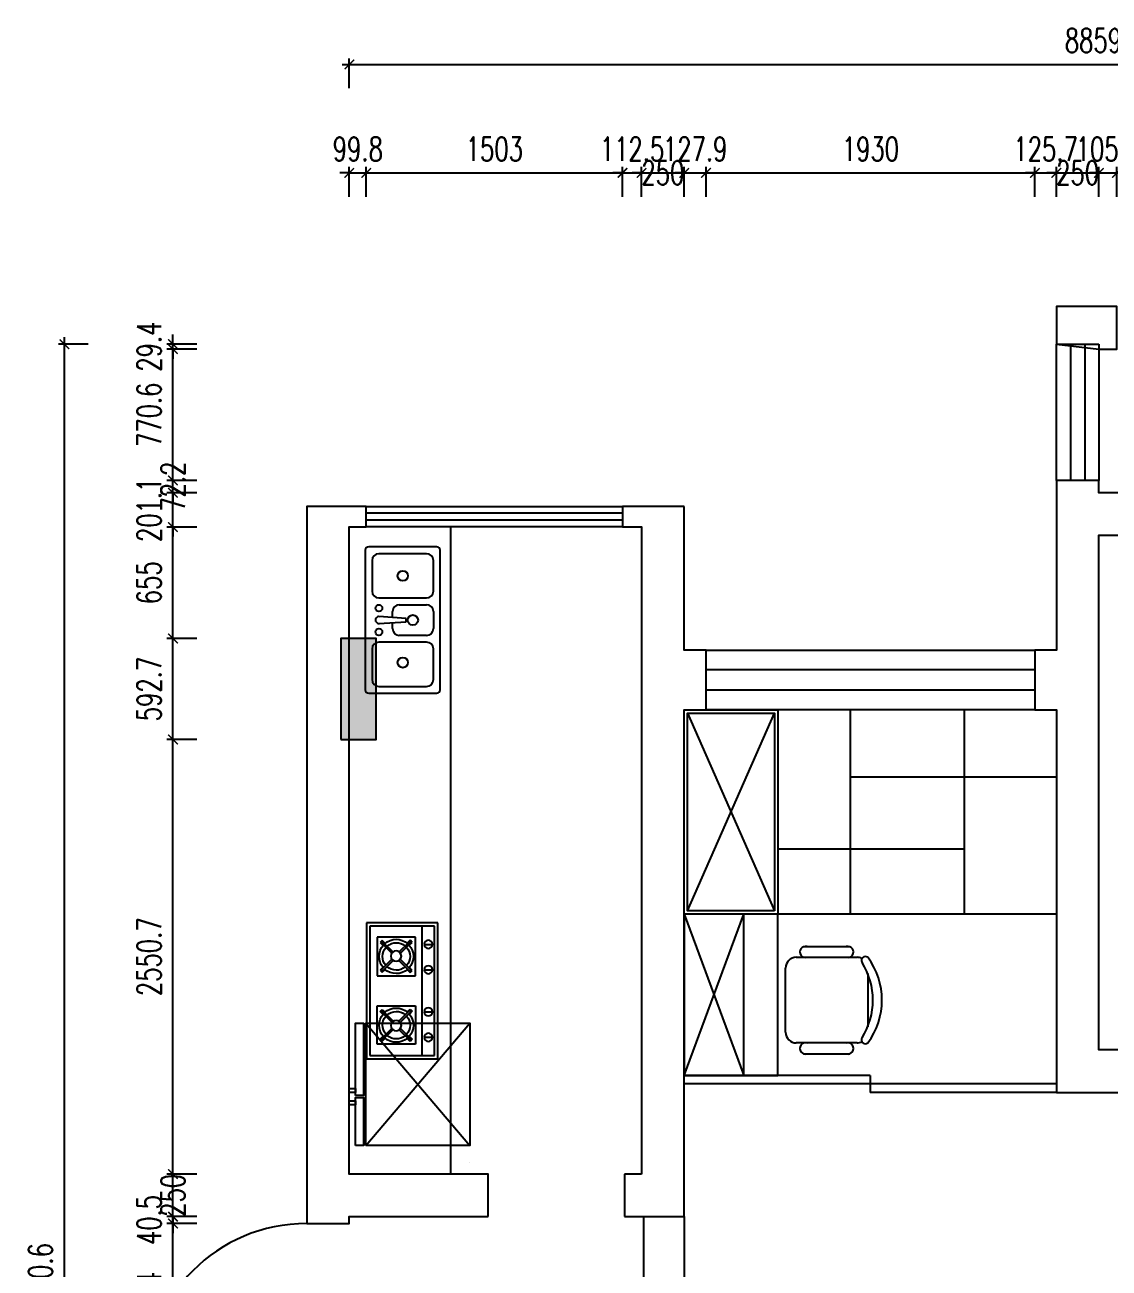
# Model space of a CAD drawing. Header units: millimetres. Extents: x 0 to 28210, y -30658 to 19950.
# Drawn here: x 6191 to 12554, y -22272 to -14974 of the extents above; entities that cross this region are included whole.
import ezdxf

# ---------------------------------------------------------------- set-up
doc = ezdxf.new("R2010")
doc.units = ezdxf.units.MM
doc.header["$LTSCALE"] = 10
doc.header["$MEASUREMENT"] = 0
for name, color, linetype in [('A1-建筑结构墙体', 255, 'ByLayer'), ('A16-建筑墙体填充', 250, 'ByLayer'), ('A2-建筑墙体', 255, 'ByLayer'), ('P-活动家具', 146, 'Continuous'), ('P11-平面尺寸标注', 1, 'ByLayer'), ('P4-平面窗', 1, 'ByLayer'), ('P7-平面门', 2, 'ByLayer'), ('text', 7, 'ByLayer'), ('移动家具', 4, 'Continuous')]:
    doc.layers.add(name, color=color, linetype=linetype)
doc.styles.add('DIMTEXT', font='simplex.shx', dxfattribs={"width": 0.7, "bigfont": 'gbcbig.shx'})
doc.dimstyles.new('Bim', dxfattribs={"dimscale": 25, "dimtxt": 2, "dimasz": 0.8, "dimexe": 0.5, "dimexo": 0.5, "dimgap": 1, "dimtad": 4, "dimdec": 4, "dimrnd": 1, "dimdsep": 46, "dimtxsty": 'DIMTEXT', "dimblk": 'ARCHTICK', "dimcen": 2.5, "dimdle": 0.6, "dimclrd": 1, "dimclre": 1, "dimclrt": 2, "dimadec": 0, "dimazin": 0, "dimtfac": 1, "dimtdec": 4, "dimtix": 1, "dimtmove": 2, "dimatfit": 3, "dimldrblk": 'ARCHTICK', "dimfxl": 0, "dimtolj": 1, "dimtzin": 0, "dimarcsym": 0})
doc.dimstyles.new('Kujiale', dxfattribs={"dimscale": 25, "dimtxt": 2, "dimasz": 0.8, "dimexe": 0.5, "dimexo": 0.5, "dimgap": 1, "dimtad": 1, "dimdec": 4, "dimrnd": 5, "dimdsep": 46, "dimtxsty": 'DIMTEXT', "dimblk": 'ARCHTICK', "dimcen": 2.5, "dimdle": 0.6, "dimclrd": 1, "dimclre": 1, "dimclrt": 2, "dimadec": 0, "dimazin": 0, "dimtfac": 1, "dimtdec": 4, "dimtix": 1, "dimtmove": 2, "dimatfit": 3, "dimldrblk": 'ARCHTICK', "dimfxl": 0, "dimtolj": 1, "dimtzin": 0, "dimarcsym": 0})

# ---------------------------------------------------------------- blocks, each defined once
blk = doc.blocks.new('_ArchTick')
at = {"layer": 'text', "color": 1, "const_width": 0.15}
blk.add_lwpolyline([(-0.5, -0.5), (0.5, 0.5)], dxfattribs=at)
blk = doc.blocks.new('*D115')
at = {"layer": 'Defpoints', "color": 0}
for p in [(6423.3, -16848.3), (6598.3, -16848.3), (6598.3, -27948.9)]:
    blk.add_point(p, dxfattribs=at)
at = {"layer": 'P11-平面尺寸标注', "color": 1, "lineweight": -2}
for p, q in [((6563.3, -16848.3), (6388.3, -16848.3)), ((6423.3, -27990.9), (6423.3, -16806.3)), ((6563.3, -27948.9), (6388.3, -27948.9))]:
    blk.add_line(p, q, dxfattribs=at)
at = {"layer": 'P11-平面尺寸标注', "color": 1, "lineweight": -2, "xscale": 56, "yscale": 56, "zscale": 56}
for p, rotation in [((6423.3, -16848.3), 90), ((6423.3, -27948.9), 270)]:
    blk.add_blockref('_ArchTick', p, dxfattribs=dict(at, rotation=rotation))
at = {"layer": 'P11-平面尺寸标注', "color": 2, "insert": (6283.3, -22398.6), "char_height": 140, "attachment_point": 5, "rotation": 90, "style": 'DIMTEXT'}
blk.add_mtext('\\A1;11100.6', dxfattribs=at)
blk = doc.blocks.new('*D116')
at = {"layer": 'Defpoints', "color": 0}
for p in [(16954.7, -15205.7), (8095.3, -15380.7), (16954.7, -15380.7)]:
    blk.add_point(p, dxfattribs=at)
at = {"layer": 'P11-平面尺寸标注', "color": 1, "lineweight": -2}
for p, q in [((8095.3, -15345.7), (8095.3, -15170.7)), ((16954.7, -15345.7), (16954.7, -15170.7)), ((8053.3, -15205.7), (16996.7, -15205.7))]:
    blk.add_line(p, q, dxfattribs=at)
at = {"layer": 'P11-平面尺寸标注', "color": 1, "lineweight": -2, "xscale": 56, "yscale": 56, "zscale": 56, "rotation": 180}
blk.add_blockref('_ArchTick', (8095.3, -15205.7), dxfattribs=at)
at = {"layer": 'P11-平面尺寸标注', "color": 1, "lineweight": -2, "xscale": 56, "yscale": 56, "zscale": 56}
blk.add_blockref('_ArchTick', (16954.7, -15205.7), dxfattribs=at)
at = {"layer": 'P11-平面尺寸标注', "color": 2, "insert": (12525, -15065.7), "char_height": 140, "attachment_point": 5, "style": 'DIMTEXT'}
blk.add_mtext('\\A1;8859.4', dxfattribs=at)
blk = doc.blocks.new('*D145')
at = {"layer": 'Defpoints', "color": 0}
for p in [(7060.3, -22010.5), (7235.3, -22010.5), (7235.3, -22955.8)]:
    blk.add_point(p, dxfattribs=at)
at = {"layer": 'P11-平面尺寸标注', "color": 1, "lineweight": -2}
for p, q in [((7060.3, -22997.8), (7060.3, -21968.5)), ((7200.3, -22010.5), (7025.3, -22010.5)), ((7200.3, -22955.8), (7025.3, -22955.8))]:
    blk.add_line(p, q, dxfattribs=at)
at = {"layer": 'P11-平面尺寸标注', "color": 1, "lineweight": -2, "xscale": 56, "yscale": 56, "zscale": 56}
for p, rotation in [((7060.3, -22010.5), 90), ((7060.3, -22955.8), 270)]:
    blk.add_blockref('_ArchTick', p, dxfattribs=dict(at, rotation=rotation))
at = {"layer": 'P11-平面尺寸标注', "color": 2, "insert": (6920.3, -22483.2), "char_height": 140, "attachment_point": 5, "rotation": 90, "style": 'DIMTEXT'}
blk.add_mtext('\\A1;945.4', dxfattribs=at)
blk = doc.blocks.new('*D146')
at = {"layer": 'Defpoints', "color": 0}
for p in [(7060.3, -21970), (7235.3, -21970), (7235.3, -22010.5)]:
    blk.add_point(p, dxfattribs=at)
at = {"layer": 'P11-平面尺寸标注', "color": 1, "lineweight": -2}
for p, q in [((7060.3, -21970), (7060.3, -21914)), ((7200.3, -21970), (7025.3, -21970)), ((7200.3, -22010.5), (7025.3, -22010.5)), ((7060.3, -22010.5), (7060.3, -21970)), ((7060.3, -22010.5), (7060.3, -22066.5))]:
    blk.add_line(p, q, dxfattribs=at)
at = {"layer": 'P11-平面尺寸标注', "color": 1, "lineweight": -2, "xscale": 56, "yscale": 56, "zscale": 56}
for p, rotation in [((7060.3, -21970), 270), ((7060.3, -22010.5), 90)]:
    blk.add_blockref('_ArchTick', p, dxfattribs=dict(at, rotation=rotation))
at = {"layer": 'P11-平面尺寸标注', "color": 2, "insert": (6920.3, -21990.2), "char_height": 140, "attachment_point": 5, "rotation": 90, "style": 'DIMTEXT'}
blk.add_mtext('\\A1;40.5', dxfattribs=at)
blk = doc.blocks.new('*D147')
at = {"layer": 'Defpoints', "color": 0}
for p in [(7060.3, -21720), (7235.3, -21720), (7235.3, -21970)]:
    blk.add_point(p, dxfattribs=at)
at = {"layer": 'P11-平面尺寸标注', "color": 1, "lineweight": -2}
for p, q in [((7060.3, -21720), (7060.3, -21664)), ((7200.3, -21720), (7025.3, -21720)), ((7060.3, -21970), (7060.3, -21720)), ((7200.3, -21970), (7025.3, -21970)), ((7060.3, -21970), (7060.3, -22026))]:
    blk.add_line(p, q, dxfattribs=at)
at = {"layer": 'P11-平面尺寸标注', "color": 1, "lineweight": -2, "xscale": 56, "yscale": 56, "zscale": 56}
for p, rotation in [((7060.3, -21720), 270), ((7060.3, -21970), 90)]:
    blk.add_blockref('_ArchTick', p, dxfattribs=dict(at, rotation=rotation))
at = {"layer": 'P11-平面尺寸标注', "color": 2, "insert": (7060.3, -21845), "char_height": 140, "attachment_point": 5, "rotation": 90, "style": 'DIMTEXT'}
blk.add_mtext('\\A1;250', dxfattribs=at)
blk = doc.blocks.new('*D148')
at = {"layer": 'Defpoints', "color": 0}
for p in [(7060.3, -19169.3), (7235.3, -19169.3), (7235.3, -21720)]:
    blk.add_point(p, dxfattribs=at)
at = {"layer": 'P11-平面尺寸标注', "color": 1, "lineweight": -2}
for p, q in [((7200.3, -19169.3), (7025.3, -19169.3)), ((7060.3, -21762), (7060.3, -19127.3)), ((7200.3, -21720), (7025.3, -21720))]:
    blk.add_line(p, q, dxfattribs=at)
at = {"layer": 'P11-平面尺寸标注', "color": 1, "lineweight": -2, "xscale": 56, "yscale": 56, "zscale": 56}
for p, rotation in [((7060.3, -19169.3), 90), ((7060.3, -21720), 270)]:
    blk.add_blockref('_ArchTick', p, dxfattribs=dict(at, rotation=rotation))
at = {"layer": 'P11-平面尺寸标注', "color": 2, "insert": (6920.3, -20444.6), "char_height": 140, "attachment_point": 5, "rotation": 90, "style": 'DIMTEXT'}
blk.add_mtext('\\A1;2550.7', dxfattribs=at)
blk = doc.blocks.new('*D149')
at = {"layer": 'Defpoints', "color": 0}
for p in [(7060.3, -18576.6), (7235.3, -18576.6), (7235.3, -19169.3)]:
    blk.add_point(p, dxfattribs=at)
at = {"layer": 'P11-平面尺寸标注', "color": 1, "lineweight": -2}
for p, q in [((7060.3, -19211.3), (7060.3, -18534.6)), ((7200.3, -18576.6), (7025.3, -18576.6)), ((7200.3, -19169.3), (7025.3, -19169.3))]:
    blk.add_line(p, q, dxfattribs=at)
at = {"layer": 'P11-平面尺寸标注', "color": 1, "lineweight": -2, "xscale": 56, "yscale": 56, "zscale": 56}
for p, rotation in [((7060.3, -18576.6), 90), ((7060.3, -19169.3), 270)]:
    blk.add_blockref('_ArchTick', p, dxfattribs=dict(at, rotation=rotation))
at = {"layer": 'P11-平面尺寸标注', "color": 2, "insert": (6920.3, -18872.9), "char_height": 140, "attachment_point": 5, "rotation": 90, "style": 'DIMTEXT'}
blk.add_mtext('\\A1;592.7', dxfattribs=at)
blk = doc.blocks.new('*D150')
at = {"layer": 'Defpoints', "color": 0}
for p in [(7060.3, -17921.6), (7235.3, -17921.6), (7235.3, -18576.6)]:
    blk.add_point(p, dxfattribs=at)
at = {"layer": 'P11-平面尺寸标注', "color": 1, "lineweight": -2}
for p, q in [((7060.3, -18618.6), (7060.3, -17879.6)), ((7200.3, -17921.6), (7025.3, -17921.6)), ((7200.3, -18576.6), (7025.3, -18576.6))]:
    blk.add_line(p, q, dxfattribs=at)
at = {"layer": 'P11-平面尺寸标注', "color": 1, "lineweight": -2, "xscale": 56, "yscale": 56, "zscale": 56}
for p, rotation in [((7060.3, -17921.6), 90), ((7060.3, -18576.6), 270)]:
    blk.add_blockref('_ArchTick', p, dxfattribs=dict(at, rotation=rotation))
at = {"layer": 'P11-平面尺寸标注', "color": 2, "insert": (6920.3, -18249.1), "char_height": 140, "attachment_point": 5, "rotation": 90, "style": 'DIMTEXT'}
blk.add_mtext('\\A1;655', dxfattribs=at)
blk = doc.blocks.new('*D151')
at = {"layer": 'Defpoints', "color": 0}
for p in [(7060.3, -17720.5), (7235.3, -17720.5), (7235.3, -17921.6)]:
    blk.add_point(p, dxfattribs=at)
at = {"layer": 'P11-平面尺寸标注', "color": 1, "lineweight": -2}
for p, q in [((7200.3, -17720.5), (7025.3, -17720.5)), ((7060.3, -17720.5), (7060.3, -17664.5)), ((7060.3, -17921.6), (7060.3, -17720.5)), ((7200.3, -17921.6), (7025.3, -17921.6)), ((7060.3, -17921.6), (7060.3, -17977.6))]:
    blk.add_line(p, q, dxfattribs=at)
at = {"layer": 'P11-平面尺寸标注', "color": 1, "lineweight": -2, "xscale": 56, "yscale": 56, "zscale": 56}
for p, rotation in [((7060.3, -17720.5), 270), ((7060.3, -17921.6), 90)]:
    blk.add_blockref('_ArchTick', p, dxfattribs=dict(at, rotation=rotation))
at = {"layer": 'P11-平面尺寸标注', "color": 2, "insert": (6920.3, -17821), "char_height": 140, "attachment_point": 5, "rotation": 90, "style": 'DIMTEXT'}
blk.add_mtext('\\A1;201.1', dxfattribs=at)
blk = doc.blocks.new('*D152')
at = {"layer": 'Defpoints', "color": 0}
for p in [(7060.3, -17648.3), (7235.3, -17648.3), (7235.3, -17720.5)]:
    blk.add_point(p, dxfattribs=at)
at = {"layer": 'P11-平面尺寸标注', "color": 1, "lineweight": -2}
for p, q in [((7200.3, -17648.3), (7025.3, -17648.3)), ((7060.3, -17648.3), (7060.3, -17592.3)), ((7060.3, -17720.5), (7060.3, -17648.3)), ((7200.3, -17720.5), (7025.3, -17720.5)), ((7060.3, -17720.5), (7060.3, -17776.5))]:
    blk.add_line(p, q, dxfattribs=at)
at = {"layer": 'P11-平面尺寸标注', "color": 1, "lineweight": -2, "xscale": 56, "yscale": 56, "zscale": 56}
for p, rotation in [((7060.3, -17648.3), 270), ((7060.3, -17720.5), 90)]:
    blk.add_blockref('_ArchTick', p, dxfattribs=dict(at, rotation=rotation))
at = {"layer": 'P11-平面尺寸标注', "color": 2, "insert": (7060.3, -17684.4), "char_height": 140, "attachment_point": 5, "rotation": 90, "style": 'DIMTEXT'}
blk.add_mtext('\\A1;72.2', dxfattribs=at)
blk = doc.blocks.new('*D153')
at = {"layer": 'Defpoints', "color": 0}
for p in [(7060.3, -16877.7), (7235.3, -16877.7), (7235.3, -17648.3)]:
    blk.add_point(p, dxfattribs=at)
at = {"layer": 'P11-平面尺寸标注', "color": 1, "lineweight": -2}
for p, q in [((7060.3, -17690.3), (7060.3, -16835.7)), ((7200.3, -16877.7), (7025.3, -16877.7)), ((7200.3, -17648.3), (7025.3, -17648.3))]:
    blk.add_line(p, q, dxfattribs=at)
at = {"layer": 'P11-平面尺寸标注', "color": 1, "lineweight": -2, "xscale": 56, "yscale": 56, "zscale": 56}
for p, rotation in [((7060.3, -16877.7), 90), ((7060.3, -17648.3), 270)]:
    blk.add_blockref('_ArchTick', p, dxfattribs=dict(at, rotation=rotation))
at = {"layer": 'P11-平面尺寸标注', "color": 2, "insert": (6920.3, -17263), "char_height": 140, "attachment_point": 5, "rotation": 90, "style": 'DIMTEXT'}
blk.add_mtext('\\A1;770.6', dxfattribs=at)
blk = doc.blocks.new('*D154')
at = {"layer": 'Defpoints', "color": 0}
for p in [(7060.3, -16848.3), (7235.3, -16848.3), (7235.3, -16877.7)]:
    blk.add_point(p, dxfattribs=at)
at = {"layer": 'P11-平面尺寸标注', "color": 1, "lineweight": -2}
for p, q in [((7200.3, -16848.3), (7025.3, -16848.3)), ((7060.3, -16848.3), (7060.3, -16792.3)), ((7060.3, -16877.7), (7060.3, -16848.3)), ((7200.3, -16877.7), (7025.3, -16877.7)), ((7060.3, -16877.7), (7060.3, -16933.7))]:
    blk.add_line(p, q, dxfattribs=at)
at = {"layer": 'P11-平面尺寸标注', "color": 1, "lineweight": -2, "xscale": 56, "yscale": 56, "zscale": 56}
for p, rotation in [((7060.3, -16848.3), 270), ((7060.3, -16877.7), 90)]:
    blk.add_blockref('_ArchTick', p, dxfattribs=dict(at, rotation=rotation))
at = {"layer": 'P11-平面尺寸标注', "color": 2, "insert": (6920.3, -16863), "char_height": 140, "attachment_point": 5, "rotation": 90, "style": 'DIMTEXT'}
blk.add_mtext('\\A1;29.4', dxfattribs=at)
blk = doc.blocks.new('*D155')
at = {"layer": 'Defpoints', "color": 0}
for p in [(8195.1, -15842.7), (8095.3, -16017.7), (8195.1, -16017.7)]:
    blk.add_point(p, dxfattribs=at)
at = {"layer": 'P11-平面尺寸标注', "color": 1, "lineweight": -2}
for p, q in [((8095.3, -15982.7), (8095.3, -15807.7)), ((8195.1, -15982.7), (8195.1, -15807.7)), ((8095.3, -15842.7), (8039.3, -15842.7)), ((8095.3, -15842.7), (8195.1, -15842.7)), ((8195.1, -15842.7), (8251.1, -15842.7))]:
    blk.add_line(p, q, dxfattribs=at)
at = {"layer": 'P11-平面尺寸标注', "color": 1, "lineweight": -2, "xscale": 56, "yscale": 56, "zscale": 56}
blk.add_blockref('_ArchTick', (8095.3, -15842.7), dxfattribs=at)
at = {"layer": 'P11-平面尺寸标注', "color": 1, "lineweight": -2, "xscale": 56, "yscale": 56, "zscale": 56, "rotation": 180}
blk.add_blockref('_ArchTick', (8195.1, -15842.7), dxfattribs=at)
at = {"layer": 'P11-平面尺寸标注', "color": 2, "insert": (8145.2, -15702.7), "char_height": 140, "attachment_point": 5, "style": 'DIMTEXT'}
blk.add_mtext('\\A1;99.8', dxfattribs=at)
blk = doc.blocks.new('*D156')
at = {"layer": 'Defpoints', "color": 0}
for p in [(9698.1, -15842.7), (8195.1, -16017.7), (9698.1, -16017.7)]:
    blk.add_point(p, dxfattribs=at)
at = {"layer": 'P11-平面尺寸标注', "color": 1, "lineweight": -2}
for p, q in [((8195.1, -15982.7), (8195.1, -15807.7)), ((9698.1, -15982.7), (9698.1, -15807.7)), ((8153.1, -15842.7), (9740.1, -15842.7))]:
    blk.add_line(p, q, dxfattribs=at)
at = {"layer": 'P11-平面尺寸标注', "color": 1, "lineweight": -2, "xscale": 56, "yscale": 56, "zscale": 56, "rotation": 180}
blk.add_blockref('_ArchTick', (8195.1, -15842.7), dxfattribs=at)
at = {"layer": 'P11-平面尺寸标注', "color": 1, "lineweight": -2, "xscale": 56, "yscale": 56, "zscale": 56}
blk.add_blockref('_ArchTick', (9698.1, -15842.7), dxfattribs=at)
at = {"layer": 'P11-平面尺寸标注', "color": 2, "insert": (8946.6, -15702.7), "char_height": 140, "attachment_point": 5, "style": 'DIMTEXT'}
blk.add_mtext('\\A1;1503', dxfattribs=at)
blk = doc.blocks.new('*D157')
at = {"layer": 'Defpoints', "color": 0}
for p in [(9810.6, -15842.7), (9698.1, -16017.7), (9810.6, -16017.7)]:
    blk.add_point(p, dxfattribs=at)
at = {"layer": 'P11-平面尺寸标注', "color": 1, "lineweight": -2}
for p, q in [((9698.1, -15982.7), (9698.1, -15807.7)), ((9810.6, -15982.7), (9810.6, -15807.7)), ((9698.1, -15842.7), (9642.1, -15842.7)), ((9698.1, -15842.7), (9810.6, -15842.7)), ((9810.6, -15842.7), (9866.6, -15842.7))]:
    blk.add_line(p, q, dxfattribs=at)
at = {"layer": 'P11-平面尺寸标注', "color": 1, "lineweight": -2, "xscale": 56, "yscale": 56, "zscale": 56}
blk.add_blockref('_ArchTick', (9698.1, -15842.7), dxfattribs=at)
at = {"layer": 'P11-平面尺寸标注', "color": 1, "lineweight": -2, "xscale": 56, "yscale": 56, "zscale": 56, "rotation": 180}
blk.add_blockref('_ArchTick', (9810.6, -15842.7), dxfattribs=at)
at = {"layer": 'P11-平面尺寸标注', "color": 2, "insert": (9754.3, -15702.7), "char_height": 140, "attachment_point": 5, "style": 'DIMTEXT'}
blk.add_mtext('\\A1;112.5', dxfattribs=at)
blk = doc.blocks.new('*D158')
at = {"layer": 'Defpoints', "color": 0}
for p in [(10060.6, -15842.7), (9810.6, -16017.7), (10060.6, -16017.7)]:
    blk.add_point(p, dxfattribs=at)
at = {"layer": 'P11-平面尺寸标注', "color": 1, "lineweight": -2}
for p, q in [((9810.6, -15982.7), (9810.6, -15807.7)), ((10060.6, -15982.7), (10060.6, -15807.7)), ((9810.6, -15842.7), (9754.6, -15842.7)), ((9810.6, -15842.7), (10060.6, -15842.7)), ((10060.6, -15842.7), (10116.6, -15842.7))]:
    blk.add_line(p, q, dxfattribs=at)
at = {"layer": 'P11-平面尺寸标注', "color": 1, "lineweight": -2, "xscale": 56, "yscale": 56, "zscale": 56}
blk.add_blockref('_ArchTick', (9810.6, -15842.7), dxfattribs=at)
at = {"layer": 'P11-平面尺寸标注', "color": 1, "lineweight": -2, "xscale": 56, "yscale": 56, "zscale": 56, "rotation": 180}
blk.add_blockref('_ArchTick', (10060.6, -15842.7), dxfattribs=at)
at = {"layer": 'P11-平面尺寸标注', "color": 2, "insert": (9935.6, -15842.7), "char_height": 140, "attachment_point": 5, "style": 'DIMTEXT'}
blk.add_mtext('\\A1;250', dxfattribs=at)
blk = doc.blocks.new('*D159')
at = {"layer": 'Defpoints', "color": 0}
for p in [(10188.5, -15842.7), (10060.6, -16017.7), (10188.5, -16017.7)]:
    blk.add_point(p, dxfattribs=at)
at = {"layer": 'P11-平面尺寸标注', "color": 1, "lineweight": -2}
for p, q in [((10060.6, -15982.7), (10060.6, -15807.7)), ((10188.5, -15982.7), (10188.5, -15807.7)), ((10060.6, -15842.7), (10004.6, -15842.7)), ((10060.6, -15842.7), (10188.5, -15842.7)), ((10188.5, -15842.7), (10244.5, -15842.7))]:
    blk.add_line(p, q, dxfattribs=at)
at = {"layer": 'P11-平面尺寸标注', "color": 1, "lineweight": -2, "xscale": 56, "yscale": 56, "zscale": 56}
blk.add_blockref('_ArchTick', (10060.6, -15842.7), dxfattribs=at)
at = {"layer": 'P11-平面尺寸标注', "color": 1, "lineweight": -2, "xscale": 56, "yscale": 56, "zscale": 56, "rotation": 180}
blk.add_blockref('_ArchTick', (10188.5, -15842.7), dxfattribs=at)
at = {"layer": 'P11-平面尺寸标注', "color": 2, "insert": (10124.6, -15702.7), "char_height": 140, "attachment_point": 5, "style": 'DIMTEXT'}
blk.add_mtext('\\A1;127.9', dxfattribs=at)
blk = doc.blocks.new('*D160')
at = {"layer": 'Defpoints', "color": 0}
for p in [(12118.5, -15842.7), (10188.5, -16017.7), (12118.5, -16017.7)]:
    blk.add_point(p, dxfattribs=at)
at = {"layer": 'P11-平面尺寸标注', "color": 1, "lineweight": -2}
for p, q in [((10188.5, -15982.7), (10188.5, -15807.7)), ((12118.5, -15982.7), (12118.5, -15807.7)), ((10146.5, -15842.7), (12160.5, -15842.7))]:
    blk.add_line(p, q, dxfattribs=at)
at = {"layer": 'P11-平面尺寸标注', "color": 1, "lineweight": -2, "xscale": 56, "yscale": 56, "zscale": 56, "rotation": 180}
blk.add_blockref('_ArchTick', (10188.5, -15842.7), dxfattribs=at)
at = {"layer": 'P11-平面尺寸标注', "color": 1, "lineweight": -2, "xscale": 56, "yscale": 56, "zscale": 56}
blk.add_blockref('_ArchTick', (12118.5, -15842.7), dxfattribs=at)
at = {"layer": 'P11-平面尺寸标注', "color": 2, "insert": (11153.5, -15702.7), "char_height": 140, "attachment_point": 5, "style": 'DIMTEXT'}
blk.add_mtext('\\A1;1930', dxfattribs=at)
blk = doc.blocks.new('*D161')
at = {"layer": 'Defpoints', "color": 0}
for p in [(12244.2, -15842.7), (12118.5, -16017.7), (12244.2, -16017.7)]:
    blk.add_point(p, dxfattribs=at)
at = {"layer": 'P11-平面尺寸标注', "color": 1, "lineweight": -2}
for p, q in [((12118.5, -15982.7), (12118.5, -15807.7)), ((12244.2, -15982.7), (12244.2, -15807.7)), ((12118.5, -15842.7), (12062.5, -15842.7)), ((12118.5, -15842.7), (12244.2, -15842.7)), ((12244.2, -15842.7), (12300.2, -15842.7))]:
    blk.add_line(p, q, dxfattribs=at)
at = {"layer": 'P11-平面尺寸标注', "color": 1, "lineweight": -2, "xscale": 56, "yscale": 56, "zscale": 56}
blk.add_blockref('_ArchTick', (12118.5, -15842.7), dxfattribs=at)
at = {"layer": 'P11-平面尺寸标注', "color": 1, "lineweight": -2, "xscale": 56, "yscale": 56, "zscale": 56, "rotation": 180}
blk.add_blockref('_ArchTick', (12244.2, -15842.7), dxfattribs=at)
at = {"layer": 'P11-平面尺寸标注', "color": 2, "insert": (12181.4, -15702.7), "char_height": 140, "attachment_point": 5, "style": 'DIMTEXT'}
blk.add_mtext('\\A1;125.7', dxfattribs=at)
blk = doc.blocks.new('*D162')
at = {"layer": 'Defpoints', "color": 0}
for p in [(12494.2, -15842.7), (12244.2, -16017.7), (12494.2, -16017.7)]:
    blk.add_point(p, dxfattribs=at)
at = {"layer": 'P11-平面尺寸标注', "color": 1, "lineweight": -2}
for p, q in [((12244.2, -15982.7), (12244.2, -15807.7)), ((12494.2, -15982.7), (12494.2, -15807.7)), ((12244.2, -15842.7), (12188.2, -15842.7)), ((12244.2, -15842.7), (12494.2, -15842.7)), ((12494.2, -15842.7), (12550.2, -15842.7))]:
    blk.add_line(p, q, dxfattribs=at)
at = {"layer": 'P11-平面尺寸标注', "color": 1, "lineweight": -2, "xscale": 56, "yscale": 56, "zscale": 56}
blk.add_blockref('_ArchTick', (12244.2, -15842.7), dxfattribs=at)
at = {"layer": 'P11-平面尺寸标注', "color": 1, "lineweight": -2, "xscale": 56, "yscale": 56, "zscale": 56, "rotation": 180}
blk.add_blockref('_ArchTick', (12494.2, -15842.7), dxfattribs=at)
at = {"layer": 'P11-平面尺寸标注', "color": 2, "insert": (12369.2, -15842.7), "char_height": 140, "attachment_point": 5, "style": 'DIMTEXT'}
blk.add_mtext('\\A1;250', dxfattribs=at)
blk = doc.blocks.new('*D163')
at = {"layer": 'Defpoints', "color": 0}
for p in [(12599.6, -15842.7), (12494.2, -16017.7), (12599.6, -16017.7)]:
    blk.add_point(p, dxfattribs=at)
at = {"layer": 'P11-平面尺寸标注', "color": 1, "lineweight": -2}
for p, q in [((12494.2, -15982.7), (12494.2, -15807.7)), ((12599.6, -15982.7), (12599.6, -15807.7)), ((12494.2, -15842.7), (12438.2, -15842.7)), ((12494.2, -15842.7), (12599.6, -15842.7)), ((12599.6, -15842.7), (12655.6, -15842.7))]:
    blk.add_line(p, q, dxfattribs=at)
at = {"layer": 'P11-平面尺寸标注', "color": 1, "lineweight": -2, "xscale": 56, "yscale": 56, "zscale": 56}
blk.add_blockref('_ArchTick', (12494.2, -15842.7), dxfattribs=at)
at = {"layer": 'P11-平面尺寸标注', "color": 1, "lineweight": -2, "xscale": 56, "yscale": 56, "zscale": 56, "rotation": 180}
blk.add_blockref('_ArchTick', (12599.6, -15842.7), dxfattribs=at)
at = {"layer": 'P11-平面尺寸标注', "color": 2, "insert": (12546.9, -15702.7), "char_height": 140, "attachment_point": 5, "style": 'DIMTEXT'}
blk.add_mtext('\\A1;105.4', dxfattribs=at)
blk = doc.blocks.new('乱蓬蓬')
at = {"color": 4}
for p, q in [((105372.9, 11865.9), (105372.9, 12284.9)), ((105372.9, 12284.9), (106172.5, 12284.9)), ((106172.5, 12284.9), (106172.5, 11865.9)), ((106152.5, 11957.2), (105392.9, 11957.2)), ((106172.5, 11865.9), (105372.9, 11865.9))]:
    blk.add_line(p, q, dxfattribs=at)
at = {"color": 8}
for p, q in [((105392.9, 11885.9), (105392.9, 12264.9)), ((105392.9, 12264.9), (106152.5, 12264.9)), ((106152.5, 12264.9), (106152.5, 11885.9)), ((105458.7, 11997.8), (105458.7, 12222.3)), ((105458.7, 12222.3), (105685, 12222.3)), ((105476.9, 12192.6), (105489.4, 12205.1)), ((105494.3, 12175.3), (105476.9, 12192.6)), ((105486.3, 12188.3), (105493.4, 12195.3)), ((105489.4, 12205.1), (105506.7, 12187.7)), ((105493.4, 12195.3), (105552, 12136.7)), ((105648.5, 12196.4), (105587.8, 12135.7)), ((105655.6, 12189.3), (105595.2, 12128.9)), ((105634.2, 12187.2), (105651.5, 12204.5)), ((105663.9, 12192.1), (105646.6, 12174.7)), ((105648.5, 12196.4), (105655.6, 12189.3)), ((105651.5, 12204.5), (105663.9, 12192.1)), ((105685, 12222.3), (105685, 11997.8)), ((106086.7, 12222.3), (105860.4, 12222.3)), ((105860.4, 12222.3), (105860.4, 11997.8)), ((105893.9, 12204.5), (105881.5, 12192.1)), ((105881.5, 12192.1), (105898.8, 12174.7)), ((105896.9, 12196.4), (105889.8, 12189.3)), ((105889.8, 12189.3), (105950.2, 12128.9)), ((105911.2, 12187.2), (105893.9, 12204.5)), ((105896.9, 12196.4), (105957.6, 12135.7)), ((106052, 12195.3), (105993.4, 12136.7)), ((106056, 12205.1), (106038.7, 12187.7)), ((106051.1, 12175.3), (106068.5, 12192.6)), ((106059.1, 12188.3), (106052, 12195.3)), ((106068.5, 12192.6), (106056, 12205.1)), ((106086.7, 11997.8), (106086.7, 12222.3)), ((105486.3, 12188.3), (105544.6, 12130)), ((106059.1, 12188.3), (106000.9, 12130)), ((105476, 12029.3), (105493.3, 12046.6)), ((105544.3, 12092.2), (105485, 12032.9)), ((105552.1, 12085.8), (105492.1, 12025.8)), ((105589.3, 12085.3), (105650.2, 12024.3)), ((105596.2, 12092.5), (105657.3, 12031.4)), ((105648.5, 12045.8), (105665.8, 12028.5)), ((105896.9, 12045.8), (105879.6, 12028.5)), ((105949.2, 12092.5), (105888.1, 12031.4)), ((105956.1, 12085.3), (105895.2, 12024.3)), ((105993.3, 12085.8), (106053.3, 12025.8)), ((106001.1, 12092.2), (106060.4, 12032.9)), ((106069.4, 12029.3), (106052.1, 12046.6)), ((105685, 11997.8), (105458.7, 11997.8)), ((105488.4, 12016.8), (105476, 12029.3)), ((105492.1, 12025.8), (105485, 12032.9)), ((105505.7, 12034.2), (105488.4, 12016.8)), ((105653.4, 12016), (105636, 12033.3)), ((105657.3, 12031.4), (105650.2, 12024.3)), ((105665.8, 12028.5), (105653.4, 12016)), ((105860.4, 11997.8), (106086.7, 11997.8)), ((105879.6, 12028.5), (105892, 12016)), ((105888.1, 12031.4), (105895.2, 12024.3)), ((105892, 12016), (105909.4, 12033.3)), ((106039.7, 12034.2), (106057, 12016.8)), ((106053.3, 12025.8), (106060.4, 12032.9)), ((106057, 12016.8), (106069.4, 12029.3)), ((105500.3, 11946.1), (105500.3, 11898.3)), ((105649.8, 11946.1), (105649.8, 11898.3)), ((105895.6, 11946.1), (105895.6, 11898.3)), ((106045.1, 11946.1), (106045.1, 11898.3)), ((106152.5, 11885.9), (105392.9, 11885.9))]:
    blk.add_line(p, q, dxfattribs=at)
for centre, radius in [((105568.6, 12110.9), 30.7), ((105976.8, 12110.9), 30.7), ((105499.7, 11922.2), 23.9), ((105649.1, 11922.2), 23.9), ((105896.3, 11922.2), 23.9), ((106045.7, 11922.2), 23.9)]:
    blk.add_circle(centre, radius, dxfattribs=at)
for centre, radius, start, end in [((105571, 12110), 100.7, 48.58508, 131.89269), ((105571, 12110), 80.7, 49.47544, 131.12135), ((105974.4, 12110), 100.7, 48.10731, 131.41492), ((105974.4, 12110), 80.7, 48.87865, 130.52456), ((105571, 12110), 100.7, 137.58603, 221.41492), ((105571, 12110), 80.7, 138.22772, 220.52456), ((105571, 12110), 80.7, 318.87866, 42.36826), ((105571, 12110), 100.7, 318.10731, 42.89132), ((105974.4, 12110), 100.7, 137.10868, 221.89269), ((105974.4, 12110), 80.7, 137.63174, 221.12134), ((105974.4, 12110), 80.7, 319.47544, 41.77228), ((105974.4, 12110), 100.7, 318.58508, 42.41397), ((105571, 12110), 80.7, 227.63174, 311.77229), ((105974.4, 12110), 80.7, 228.22771, 312.36826), ((105571, 12110), 100.7, 227.10867, 312.41396), ((105974.4, 12110), 100.7, 227.58604, 312.89133)]:
    blk.add_arc(centre, radius, start, end, dxfattribs=at)
blk = doc.blocks.new('你死我活')
at = {"color": 4}
for p, q in [((93442.3, 13658.3), (93442.3, 13258.9)), ((94281, 13678.3), (93462.3, 13678.3)), ((94300.9, 13258.9), (94300.9, 13658.3)), ((93462.3, 13239), (94281, 13239))]:
    blk.add_line(p, q, dxfattribs=at)
at = {"color": 8, "linetype": 'ByBlock'}
for p, q in [((93482.2, 13598.4), (93482.2, 13318.8)), ((93701.9, 13638.3), (93522.2, 13638.3)), ((93741.8, 13318.8), (93741.8, 13598.4)), ((93851.7, 13598.4), (93861.6, 13438.7)), ((93881.6, 13438.7), (93891.6, 13598.4)), ((94001.4, 13598.4), (94001.4, 13318.8)), ((94221.1, 13638.3), (94041.3, 13638.3)), ((94261, 13318.8), (94261, 13598.4)), ((93821.7, 13518.5), (93854.5, 13518.5)), ((93889.2, 13518.5), (93921.5, 13518.5)), ((93781.8, 13318.8), (93781.8, 13478.6)), ((93861.6, 13438.7), (93881.6, 13438.7)), ((93961.5, 13478.6), (93961.5, 13318.8)), ((93522.2, 13278.9), (93701.9, 13278.9)), ((93921.5, 13278.9), (93821.7, 13278.9)), ((94041.3, 13278.9), (94221.1, 13278.9))]:
    blk.add_line(p, q, dxfattribs=at)
for centre, radius in [((93801.7, 13598.4), 20), ((93941.5, 13598.4), 20), ((93622, 13458.6), 30), ((94131.2, 13458.6), 30), ((93871.6, 13398.7), 30)]:
    blk.add_circle(centre, radius, dxfattribs=at)
at = {"color": 4}
for centre, start, end in [((93462.3, 13658.3), 90, 180), ((94281, 13658.3), 0, 90), ((93462.3, 13258.9), 180, 270), ((94281, 13258.9), 270, 0)]:
    blk.add_arc(centre, 20, start, end, dxfattribs=at)
at = {"color": 8, "linetype": 'ByBlock'}
for centre, radius, start, end in [((93522.2, 13598.4), 39.9, 90, 180), ((93701.9, 13598.4), 39.9, 0, 90), ((93871.6, 13598.4), 20, 350.47272, 189.52728), ((94041.3, 13598.4), 39.9, 90, 180), ((94221.1, 13598.4), 39.9, 0, 90), ((93821.7, 13478.6), 39.9, 90, 180), ((93921.5, 13478.6), 39.9, 0, 90), ((93522.2, 13318.8), 39.9, 180, 270), ((93701.9, 13318.8), 39.9, 270, 0), ((93821.7, 13318.8), 39.9, 180, 270), ((93921.5, 13318.8), 39.9, 270, 0), ((94041.3, 13318.8), 39.9, 180, 270), ((94221.1, 13318.8), 39.9, 270, 0)]:
    blk.add_arc(centre, radius, start, end, dxfattribs=at)
blk = doc.blocks.new('这')
at = {"color": 8, "linetype": 'ByBlock'}
blk.add_line((93850.7, 23678.9), (94162.4, 23678.9), dxfattribs=at)
at = {"color": 4, "linetype": 'Continuous', "ltscale": 5}
for p, q in [((93755.2, 23259.9), (93755.2, 23616.1)), ((94257.9, 23616.1), (94257.9, 23259.9)), ((93692.3, 23304.5), (93692.3, 23571.5)), ((94321.7, 23304.5), (94321.7, 23571.5)), ((94195.1, 23197.1), (93818, 23197.1))]:
    blk.add_line(p, q, dxfattribs=at)
for centre, radius, start, end in [((94006.6, 23343.7), 418.9, 53.1301, 126.8699), ((93773.6, 23665.2), 23, 143.30993, 302.02741), ((94239.5, 23665.2), 23, 237.97259, 36.69007), ((93723.8, 23562.4), 32.7, 343.73979, 196.26021), ((93818, 23616.1), 62.8, 152.41556, 180), ((94195.1, 23616.1), 62.8, 0, 27.58444), ((94290.2, 23562.4), 32.7, 343.73979, 196.26021), ((93723.8, 23313.6), 32.7, 163.73979, 16.26021), ((94290.2, 23313.6), 32.7, 163.73979, 16.26021), ((93818, 23259.9), 62.8, 180, 270), ((94195.1, 23259.9), 62.8, 270, 0)]:
    blk.add_arc(centre, radius, start, end, dxfattribs=at)
at = {"color": 8, "linetype": 'ByBlock'}
blk.add_arc((94006.6, 23298.1), 411.4, 57.57575, 122.42425, dxfattribs=at)
blk = doc.blocks.new('A$C00294823')
at = {"layer": 'A2-建筑墙体'}
blk.add_line((708, 0), (708, 0), dxfattribs=at)
at = {"layer": '移动家具', "color": 251}
for p, q in [((96, 96.7), (708, 816.7)), ((96, 816.7), (708, 96.7))]:
    blk.add_line(p, q, dxfattribs=at)
at = {"layer": '移动家具'}
for points in [[(36, 390.7), (36, 816.7), (84, 816.7), (84, 390.7)], [(96, 96.7), (96, 816.7), (708, 816.7), (708, 96.7)], [(0, 408.7), (0, 432.7), (36, 432.7), (36, 408.7)], [(36, 96.7), (36, 378.7), (84, 378.7), (84, 96.7)], [(0, 336.7), (0, 360.7), (36, 360.7), (36, 336.7)]]:
    blk.add_lwpolyline(points, close=True, dxfattribs=at)

msp = doc.modelspace()

# ---------------------------------------------------------------- hatches: boundary and pattern name
at = {"layer": 'A16-建筑墙体填充'}
msp.add_hatch(color=256, dxfattribs=at).paths.add_polyline_path([(8046.45508, -19169.27184), (8252.92383, -19169.27184), (8252.92383, -18576.60973), (8046.45508, -18576.60973)])

# ---------------------------------------------------------------- linework, layer by layer
for p, q in [((8690.61426, -21719.96813), (8690.61426, -17921.57067)), ((11152.41049, -21140.7904), (10060.612, -21140.7904)), ((12244.20898, -21240.7904), (11152.41049, -21240.7904))]:
    msp.add_line(p, q)
at = {"linetype": 'Continuous'}
for p, q in [((10080.61523, -20174.58584), (10590.6083, -19014.57848)), ((10080.61523, -19014.57848), (10590.6083, -20174.58584)), ((11034.89086, -18994.57848), (11034.89555, -20194.58418)), ((11703.23137, -18994.57848), (11703.23605, -20194.58157)), ((12244.20948, -19390.68976), (11034.89241, -19390.69448)), ((10610.6083, -19810.59484), (11703.23455, -19810.59057)), ((12244.20898, -20194.57946), (10060.6083, -20194.58799)), ((10060.6083, -20194.58799), (10410.6083, -21140.79118)), ((10060.612, -21140.79039), (10410.6046, -20194.58662)), ((10410.6083, -21140.79118), (10410.6046, -20194.58662)), ((11152.41049, -21140.7904), (11152.41049, -21240.7904)), ((12244.20898, -21140.7904), (12244.20898, -21240.7904)), ((12244.20898, -21190.7904), (10060.61219, -21190.79892)), ((9710.61426, -21719.96813), (9710.61426, -21969.96813)), ((9710.61426, -21729.96813), (9710.61426, -21969.96813)), ((9820.61523, -21969.96911), (9820.61523, -22955.82946)), ((10060.61523, -21969.96911), (10060.61523, -22955.82946))]:
    msp.add_line(p, q, dxfattribs=at)
for points in [[(10610.6083, -20194.58584), (10060.61523, -20194.58584), (10060.61523, -18994.57848), (10610.6083, -18994.57848)], [(10590.6083, -20174.58584), (10080.61523, -20174.58584), (10080.61523, -19014.57848), (10590.6083, -19014.57848)], [(10610.6083, -20194.58584), (10060.612, -20194.58584), (10060.612, -21140.7904), (10610.6083, -21140.7904)]]:
    msp.add_lwpolyline(points, close=True, dxfattribs=at)
at = {"layer": 'A1-建筑结构墙体'}
msp.add_lwpolyline([(8046.45508, -19169.27184), (8252.92383, -19169.27184), (8252.92383, -18576.60973), (8046.45508, -18576.60973), (8046.45508, -19169.27184)], dxfattribs=at)
at = {"layer": 'A2-建筑墙体'}
for p, q in [((9810.61523, -18819.57946), (9810.61523, -19099.28942)), ((10060.61523, -19099.28844), (10060.61523, -18994.57848)), ((10060.61523, -18994.57848), (10060.61523, -18994.57848)), ((9810.605, -19099.29137), (9810.61523, -21719.96911)), ((10060.61523, -21969.79332), (10060.60402, -19099.28844)), ((9810.61523, -21719.96715), (9810.61523, -21719.96911)), ((10060.49219, -21969.84411), (10060.61523, -21969.79332)), ((10060.61523, -21969.96911), (10060.49219, -21969.84411))]:
    msp.add_line(p, q, dxfattribs=at)
for points in [[(12494.20898, -16877.68395), (12494.20996, -16877.68395), (12599.57227, -16877.68395), (12599.57227, -16627.68395), (12244.38379, -16627.68395), (12244.33301, -16627.807), (12244.20898, -16627.68395)], [(12244.20898, -16627.68395), (12244.33203, -16627.80797), (12244.20898, -16627.85973), (12244.20898, -16848.2904), (12493.99316, -16877.65954), (12494.05469, -16877.53161), (12494.20898, -16877.68395)], [(12494.20898, -17720.45739), (12494.20898, -17720.45739), (12494.20898, -17648.2904), (12244.20898, -17648.2904), (12244.20898, -17845.45836), (12244.20898, -17845.45739)], [(13869.20898, -17720.45739), (13869.20898, -17720.45836), (13869.20898, -17720.45836), (12494.20996, -17720.45836), (12494.20898, -17720.45739), (12494.20898, -17720.45739), (12494.20898, -17720.45739)], [(8095.2832, -17921.57067), (8095.28271, -17921.57067), (8195.11523, -17921.57067), (8195.11523, -17801.57067), (7845.64258, -17801.57067), (7845.2832, -17801.57067)], [(7845.2832, -17801.57067), (7845.28369, -17801.57067), (7845.28369, -17801.57067), (7845.28369, -21844.96813), (7845.2832, -21844.96911), (7845.2832, -21844.96911), (7845.2832, -21844.96911)], [(10060.61523, -17801.57067), (10060.25586, -17801.57067), (9698.08398, -17801.57067), (9698.08398, -17921.57067), (9810.61621, -17921.57067), (9810.61523, -17921.57067)], [(10060.61523, -18644.57848), (10060.61523, -18644.58043), (10060.61523, -18644.58043), (10060.61523, -17801.57067), (10060.61523, -17801.57067), (10060.61523, -17801.57067), (10060.61523, -17801.57067)], [(12244.20898, -17845.45739), (12244.20898, -17845.45739), (12244.20898, -17845.45739), (12244.20898, -17845.45836), (12244.20898, -18644.58043), (12244.20898, -18644.58043), (12244.20898, -18644.57848)], [(8095.2832, -21719.96911), (8095.2832, -21719.96911), (8095.2832, -21719.96911), (8095.28369, -21719.96715), (8095.28369, -17921.57067), (8095.28369, -17921.57067), (8095.2832, -17921.57067)], [(9810.61523, -17921.57067), (9810.61523, -17921.57067), (9810.61523, -17921.57067), (9810.61523, -17921.57067), (9810.61523, -18819.57946), (9810.61523, -18819.57946), (9810.61523, -18819.57848)], [(12494.20898, -17970.45739), (12494.20898, -17970.45739), (12494.20898, -17970.45739), (12494.20996, -17970.45836), (13869.20898, -17970.45836), (13869.20898, -17970.45836), (13869.20898, -17970.45739)], [(12494.20898, -18819.57848), (12494.20898, -18819.57946), (12494.20898, -18819.57946), (12494.20898, -17970.45934), (12494.20898, -17970.45739), (12494.20898, -17970.45739), (12494.20898, -17970.45739)], [(10060.61523, -18994.57848), (10060.61523, -18994.57946), (10188.53613, -18994.57946), (10188.53613, -18644.57946), (10060.61523, -18644.57946), (10060.61523, -18644.57848)], [(12244.20898, -18644.57848), (12244.20898, -18644.57946), (12118.53613, -18644.57946), (12118.53613, -18994.57946), (12244.20898, -18994.57946), (12244.20898, -18994.57848)], [(12494.20898, -20990.9652), (12494.20898, -20990.96422), (12494.20898, -20990.96422), (12494.20898, -18819.57946), (12494.20898, -18819.57848), (12494.20898, -18819.57848), (12494.20898, -18819.57848)], [(12244.20898, -18994.57848), (12244.20898, -18994.57848), (12244.20898, -18994.57848), (12244.20898, -18994.57848), (12244.20898, -21240.7904), (12244.33203, -21240.84118), (12244.33203, -21240.84118), (12244.20898, -21240.9652)], [(12649.95993, -20990.9652), (12494.20996, -20990.9652), (12494.20898, -20990.9652), (12494.20898, -20990.9652), (12494.20898, -20990.9652)], [(12244.20898, -21240.9652), (12244.20898, -21240.9652), (12244.20898, -21240.9652), (12244.33301, -21240.84215), (12244.38379, -21240.9652), (12649.95993, -21240.9652)], [(8910.61426, -21969.96813), (8910.61426, -21719.96813), (8095.28516, -21719.96813), (8095.2832, -21719.96911), (8095.2832, -21719.96911), (8095.2832, -21719.96911)], [(9810.61523, -21719.96911), (9810.61426, -21719.96813), (9810.61426, -21719.96813), (9710.61426, -21719.96813)], [(7845.2832, -21844.96911), (7845.28369, -21844.96813), (7845.28369, -22010.47497), (8095.28369, -22010.47497), (8095.28369, -21969.96911), (8095.2832, -21969.96911)], [(8095.2832, -21969.96911), (8095.2832, -21969.96911), (8095.2832, -21969.96911), (8095.28516, -21969.96813), (8910.61426, -21969.96813)], [(9710.61426, -21969.96813), (10060.43945, -21969.96813), (10060.43945, -21969.96813), (10060.61523, -21969.96911)]]:
    msp.add_lwpolyline(points, dxfattribs=at)
at = {"layer": 'P4-平面窗'}
for p, q in [((12326.70898, -16848.28942), (12326.70898, -17648.28942)), ((12411.70898, -16848.28942), (12411.70898, -17648.28942)), ((9698.08398, -17841.17028), (8195.11426, -17841.17028)), ((9698.08398, -17881.97106), (8195.11426, -17881.97106)), ((12118.53613, -18760.07848), (10188.53613, -18760.07848)), ((12118.53613, -18879.07848), (10188.53613, -18879.07848))]:
    msp.add_line(p, q, dxfattribs=at)
for points in [[(12494.20898, -16848.28942), (12494.20898, -17648.28942), (12244.20898, -17648.28942), (12244.20898, -16848.28942), (12494.20898, -16848.28942)], [(9698.08398, -17921.57067), (8195.11426, -17921.57067), (8195.11426, -17801.57067), (9698.08398, -17801.57067), (9698.08398, -17921.57067)], [(12118.53613, -18994.57848), (10188.53613, -18994.57848), (10188.53613, -18644.57848), (12118.53613, -18644.57848), (12118.53613, -18994.57848)]]:
    msp.add_lwpolyline(points, dxfattribs=at)
at = {"layer": 'P7-平面门', "color": 1}
msp.add_arc((7845.2832, -22955.82946), 945.354, 90, 180, dxfattribs=at)

# ---------------------------------------------------------------- block references
at = {"color": 4}
for name, p, rotation in [('你死我活', (21867.31556, -112339.42293), 90), ('这', (-12541.60193, 73307.46326), 270)]:
    msp.add_blockref(name, p, dxfattribs=dict(at, rotation=rotation))
at = {"linetype": 'Continuous'}
msp.add_blockref('A$C00294823', (8095.28369, -21650.10854), dxfattribs=at)
at = {"layer": 'P-活动家具', "color": 4, "xscale": -1, "rotation": 90}
msp.add_blockref('乱蓬蓬', (20480.76682, 85128.27447), dxfattribs=at)

# ---------------------------------------------------------------- dimensions: what is measured, and where the dimension line sits
at = {"layer": 'P11-平面尺寸标注'}
for p1, p2, text, dimstyle, picture, middle in [((8095.2832, -15380.68395), (16954.7168, -15380.68395), '8859.4', 'Kujiale', '*D116', (12525, -15065.68395)), ((8095.2832, -16017.68395), (8195.11426, -16017.68395), '99.8', 'Kujiale', '*D155', (8145.19873, -15702.68395)), ((8195.11426, -16017.68395), (9698.08398, -16017.68395), '1503', 'Kujiale', '*D156', (8946.59912, -15702.68395)), ((9698.08398, -16017.68395), (9810.61523, -16017.68395), '112.5', 'Kujiale', '*D157', (9754.34961, -15702.68395)), ((10060.61523, -16017.68395), (10188.53613, -16017.68395), '127.9', 'Kujiale', '*D159', (10124.57568, -15702.68395)), ((10188.53613, -16017.68395), (12118.53613, -16017.68395), '1930', 'Kujiale', '*D160', (11153.53613, -15702.68395)), ((12118.53613, -16017.68395), (12244.20898, -16017.68395), '125.7', 'Kujiale', '*D161', (12181.37256, -15702.68395)), ((12494.20898, -16017.68395), (12599.57324, -16017.68395), '105.4', 'Kujiale', '*D163', (12546.89111, -15702.68395)), ((9810.61523, -16017.68395), (10060.61523, -16017.68395), '250', 'Bim', '*D158', (9935.61523, -15842.68395)), ((12244.20898, -16017.68395), (12494.20898, -16017.68395), '250', 'Bim', '*D162', (12369.20898, -15842.68395)), ((7235.2832, -16877.68395), (7235.2832, -16848.28942), '29.4', 'Kujiale', '*D154', (6920.2832, -16862.98668)), ((6598.2832, -27948.85582), (6598.2832, -16848.28942), '11100.6', 'Kujiale', '*D115', (6283.2832, -22398.57262)), ((7235.2832, -17648.28942), (7235.2832, -16877.68395), '770.6', 'Kujiale', '*D153', (6920.2832, -17262.98668)), ((7235.2832, -17720.45739), (7235.2832, -17648.28942), '72.2', 'Bim', '*D152', (7060.2832, -17684.3734)), ((7235.2832, -17921.57067), (7235.2832, -17720.45739), '201.1', 'Kujiale', '*D151', (6920.2832, -17821.01403)), ((7235.2832, -18576.60973), (7235.2832, -17921.57067), '655', 'Kujiale', '*D150', (6920.2832, -18249.0902)), ((7235.2832, -19169.27184), (7235.2832, -18576.60973), '592.7', 'Kujiale', '*D149', (6920.2832, -18872.94079)), ((7235.2832, -21719.96911), (7235.2832, -19169.27184), '2550.7', 'Kujiale', '*D148', (6920.2832, -20444.62047)), ((7235.2832, -21969.96911), (7235.2832, -21719.96911), '250', 'Bim', '*D147', (7060.2832, -21844.96911)), ((7235.2832, -22010.47594), (7235.2832, -21969.96911), '40.5', 'Kujiale', '*D146', (6920.2832, -21990.22252)), ((7235.2832, -22955.82946), (7235.2832, -22010.47594), '945.4', 'Kujiale', '*D145', (6920.2832, -22483.1527))]:
    dim = msp.add_aligned_dim(p1=p1, p2=p2, distance=175, text=text, dimstyle=dimstyle, override={"dimscale": 70}, dxfattribs=at)
    dim.commit()
    dim.dimension.update_dxf_attribs({"geometry": picture, "text_midpoint": middle})

doc.saveas('drawing.dxf')
